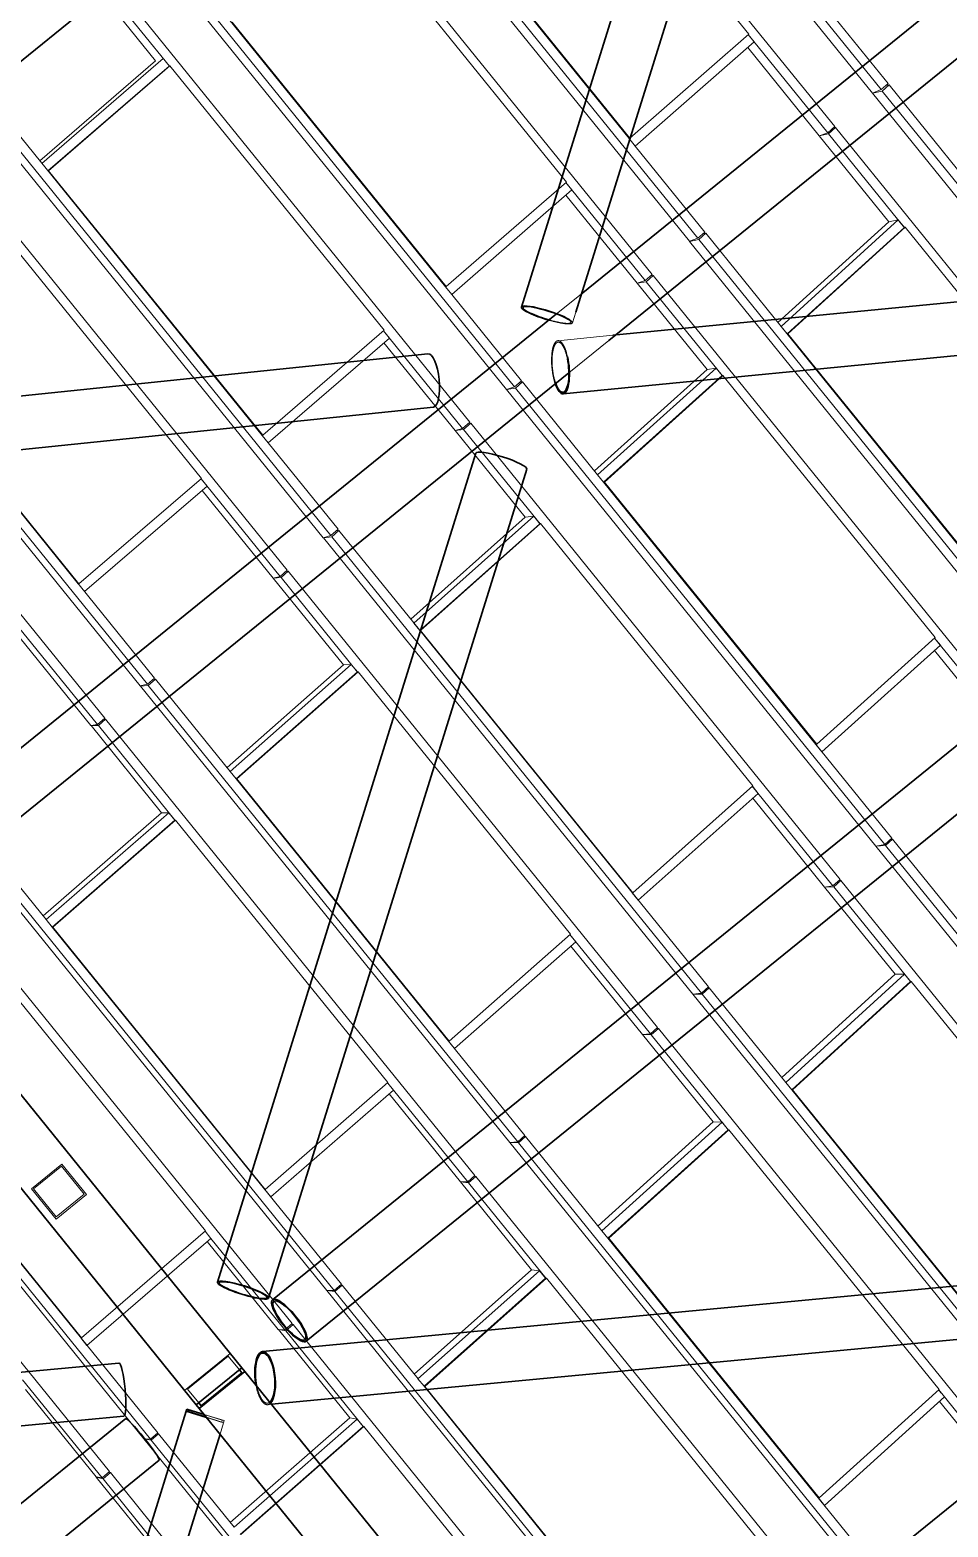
# Model space of a CAD drawing. Header units: millimetres. Extents: x 834681283 to 835686922, y 817551134 to 819407044.
# Drawn here: x 835587639 to 835592331, y 818159200 to 818166849 of the extents above; entities that cross this region are included whole.
import ezdxf

# ---------------------------------------------------------------- set-up
doc = ezdxf.new("R2010")
doc.units = ezdxf.units.MM
doc.header["$LTSCALE"] = 1200
doc.header["$MEASUREMENT"] = 0
for name, pattern in [('P01-MAGP-P-RF$0$P01_MS_01_N1-FloorPlan-PART2OFUPPERROOFSETTINGOUT$0$BH DASHED2', [3, 2, -1]), ('P01-MAGP-P-RF$0$P01_MS_01_N1-FloorPlan-PART2OFUPPERROOFSETTINGOUT$0$BH DASHED3', [2, 1, -1]), ('P01-MAGP-P-RF$0$PHANTOM', [2.5, 1.25, -0.25, 0.25, -0.25, 0.25, -0.25])]:
    doc.linetypes.add(name, pattern=pattern)
for name, color, linetype, lineweight in [('P01-MAGP-P-RF$0$MMH053__', 253, 'P01-MAGP-P-RF$0$PHANTOM', 40), ('P01-MAGP-P-RF$0$P01_MS_01_N1-FloorPlan-PART2OFUPPERROOFSETTINGOUT$0$S-BEAM', 253, 'Continuous', 35), ('P01-MAGP-P-RF$0$P01_MS_01_N1-FloorPlan-PART2OFUPPERROOFSETTINGOUT$0$S-BEAM-HIDN', 253, 'P01-MAGP-P-RF$0$P01_MS_01_N1-FloorPlan-PART2OFUPPERROOFSETTINGOUT$0$BH DASHED2', 18), ('P01-MAGP-P-RF$0$P01_MS_01_N1-FloorPlan-PART2OFUPPERROOFSETTINGOUT$0$S-COLS-HIDN', 253, 'P01-MAGP-P-RF$0$P01_MS_01_N1-FloorPlan-PART2OFUPPERROOFSETTINGOUT$0$BH DASHED3', 18), ('P01-MAGP-P-RF$0$ROOF MESH HALF TONE$0$A-GLAZ', 253, 'Continuous', 9), ('P01-MAGP-P-RF$0$ROOF MESH HALF TONE$0$A-MASS', 253, 'Continuous', 9)]:
    doc.layers.add(name, color=color, linetype=linetype, lineweight=lineweight)

# ---------------------------------------------------------------- blocks, each defined once
blk = doc.blocks.new('P01-MAGP-P-RF$0$P01_MS_01_N1-FloorPlan-PART2OFUPPERROOFSETTINGOUT$0$Circular Hollow Sections - CHS273x8_PSB100-8482965-PART 2 OF  UPPER ROOF SETTING OUT')
at = {"layer": 'P01-MAGP-P-RF$0$P01_MS_01_N1-FloorPlan-PART2OFUPPERROOFSETTINGOUT$0$S-BEAM'}
for p, q in [((60436.1, 48929.7), (58823.9, 44796.8)), ((59078.3, 44697.6), (60690.4, 48830.5))]:
    blk.add_line(p, q, dxfattribs=at)
for centre, major_axis, start_param, end_param in [((60563.2, 48880.1), (-127.2, 49.6), 3.141593, 6.283185), ((58951.1, 44747.2), (-127.2, 49.6), 0, 3.141593), ((58951.1, 44747.2), (-127.2, 49.6), 3.141593, 6.283185), ((58951.1, 44747.2), (-119.7, 46.7), 0, 3.141593), ((58951.1, 44747.2), (-119.7, 46.7), 3.141593, 6.283185)]:
    blk.add_ellipse(centre, major_axis=major_axis, ratio=0.163931, start_param=start_param, end_param=end_param, dxfattribs=at)
blk = doc.blocks.new('P01-MAGP-P-RF$0$P01_MS_01_N1-FloorPlan-PART2OFUPPERROOFSETTINGOUT$0$Circular Hollow Sections - CHS273x16_PSB98-8451929-PART 2 OF  UPPER ROOF SETTING OUT')
at = {"layer": 'P01-MAGP-P-RF$0$P01_MS_01_N1-FloorPlan-PART2OFUPPERROOFSETTINGOUT$0$S-BEAM'}
blk.add_line((55703.9, 49302.4), (62386.1, 53981.3), dxfattribs=at)
blk = doc.blocks.new('P01-MAGP-P-RF$0$P01_MS_01_N1-FloorPlan-PART2OFUPPERROOFSETTINGOUT$0$Circular Hollow Sections - CHS273x10_PSB97-8451980-PART 2 OF  UPPER ROOF SETTING OUT')
at = {"layer": 'P01-MAGP-P-RF$0$P01_MS_01_N1-FloorPlan-PART2OFUPPERROOFSETTINGOUT$0$S-BEAM'}
for p, q in [((65796.6, 49378), (59098.1, 44687.7)), ((59254.7, 44464), (66041.5, 49216.2))]:
    blk.add_line(p, q, dxfattribs=at)
for major_axis, start_param, end_param in [((-78.3, 111.8), 0, 3.141593), ((-72.6, 103.6), 0, 3.141593), ((-78.3, 111.8), 3.141593, 6.283185), ((-72.6, 103.6), 3.141593, 6.283185)]:
    blk.add_ellipse((59176.4, 44575.8), major_axis=major_axis, ratio=0.284415, start_param=start_param, end_param=end_param, dxfattribs=at)
blk = doc.blocks.new('P01-MAGP-P-RF$0$P01_MS_01_N1-FloorPlan-PART2OFUPPERROOFSETTINGOUT$0$Circular Hollow Sections - CHS273x10_PSB97-8450861-PART 2 OF  UPPER ROOF SETTING OUT')
at = {"layer": 'P01-MAGP-P-RF$0$P01_MS_01_N1-FloorPlan-PART2OFUPPERROOFSETTINGOUT$0$S-BEAM'}
for p, q in [((58307.1, 44133.8), (51728.5, 39527.4)), ((51636, 39129.3), (58463.7, 43910.1))]:
    blk.add_line(p, q, dxfattribs=at)
blk.add_ellipse((58385.4, 44022), major_axis=(-78.3, 111.8), ratio=0.083045, start_param=3.141593, end_param=6.283185, dxfattribs=at)
blk = doc.blocks.new('P01-MAGP-P-RF$0$P01_MS_01_N1-FloorPlan-PART2OFUPPERROOFSETTINGOUT$0$Circular Hollow Sections - CHS273x10_PSB97-8451983-PART 2 OF  UPPER ROOF SETTING OUT')
at = {"layer": 'P01-MAGP-P-RF$0$P01_MS_01_N1-FloorPlan-PART2OFUPPERROOFSETTINGOUT$0$S-BEAM'}
for p, q in [((64182.9, 51910.4), (61030.6, 49703.1)), ((61153.5, 49455.9), (64339.4, 51686.7)), ((60897.6, 49610), (57145.1, 46982.4)), ((57301.6, 46758.8), (60938.8, 49305.6))]:
    blk.add_line(p, q, dxfattribs=at)
at = {"layer": 'P01-MAGP-P-RF$0$P01_MS_01_N1-FloorPlan-PART2OFUPPERROOFSETTINGOUT$0$S-BEAM-HIDN'}
for p, q in [((61030.6, 49703.1), (60897.6, 49610)), ((60938.8, 49305.6), (61153.4, 49455.8))]:
    blk.add_line(p, q, dxfattribs=at)
blk = doc.blocks.new('P01-MAGP-P-RF$0$P01_MS_01_N1-FloorPlan-PART2OFUPPERROOFSETTINGOUT$0$Circular Hollow Sections - CHS273x10_PSB97-8469093-PART 2 OF  UPPER ROOF SETTING OUT')
at = {"layer": 'P01-MAGP-P-RF$0$P01_MS_01_N1-FloorPlan-PART2OFUPPERROOFSETTINGOUT$0$S-BEAM'}
blk.add_line((67666.4, 47024.9), (60590.3, 42070.2), dxfattribs=at)
blk = doc.blocks.new('P01-MAGP-P-RF$0$P01_MS_01_N1-FloorPlan-PART2OFUPPERROOFSETTINGOUT$0$Circular Hollow Sections - CHS273x8_PSB100-8483154-PART 2 OF  UPPER ROOF SETTING OUT')
at = {"layer": 'P01-MAGP-P-RF$0$P01_MS_01_N1-FloorPlan-PART2OFUPPERROOFSETTINGOUT$0$S-BEAM'}
for p, q in [((60227.1, 49452.6), (55544.9, 49298.5)), ((55642.6, 49028.6), (60236.1, 49179.8))]:
    blk.add_line(p, q, dxfattribs=at)
blk.add_ellipse((60231.6, 49316.2), major_axis=(-4.5, 136.4), ratio=0.322384, start_param=3.141593, end_param=6.283185, dxfattribs=at)
blk = doc.blocks.new('P01-MAGP-P-RF$0$P01_MS_01_N1-FloorPlan-PART2OFUPPERROOFSETTINGOUT$0$Circular Hollow Sections - CHS273x8_PSB100-8483206-PART 2 OF  UPPER ROOF SETTING OUT')
at = {"layer": 'P01-MAGP-P-RF$0$P01_MS_01_N1-FloorPlan-PART2OFUPPERROOFSETTINGOUT$0$S-BEAM'}
for p, q in [((63680.3, 44542.2), (59029, 44427.3)), ((59055.2, 44154.9), (63687.1, 44269.3))]:
    blk.add_line(p, q, dxfattribs=at)
for major_axis, start_param, end_param in [((-3.4, 136.5), 0, 1.816788), ((-3.2, 128.5), 0, 1.869801), ((-3.4, 136.5), 3.442504, 6.283185), ((-3.2, 128.5), 3.373596, 6.283185)]:
    blk.add_ellipse((59032.4, 44290.9), major_axis=major_axis, ratio=0.376376, start_param=start_param, end_param=end_param, dxfattribs=at)
at = {"layer": 'P01-MAGP-P-RF$0$P01_MS_01_N1-FloorPlan-PART2OFUPPERROOFSETTINGOUT$0$S-BEAM-HIDN'}
blk.add_line((59035.8, 44154.4), (59055.2, 44154.9), dxfattribs=at)
for major_axis, start_param, end_param in [((-3.4, 136.5), 1.817152, 3.141593), ((-3.2, 128.5), 1.870189, 3.141593), ((-3.2, 128.5), 3.141593, 3.373209), ((-3.4, 136.5), 3.141593, 3.44214)]:
    blk.add_ellipse((59032.4, 44290.9), major_axis=major_axis, ratio=0.376376, start_param=start_param, end_param=end_param, dxfattribs=at)
blk = doc.blocks.new('P01-MAGP-P-RF$0$P01_MS_01_N1-FloorPlan-PART2OFUPPERROOFSETTINGOUT$0$Circular Hollow Sections - CHS273x8_PSB100-8476622-PART 2 OF  UPPER ROOF SETTING OUT')
at = {"layer": 'P01-MAGP-P-RF$0$P01_MS_01_N1-FloorPlan-PART2OFUPPERROOFSETTINGOUT$0$S-BEAM'}
for p, q in [((58292, 44419.9), (53807.4, 44317.3)), ((53527.6, 44037.9), (58298.2, 44147))]:
    blk.add_line(p, q, dxfattribs=at)
blk.add_ellipse((58295.1, 44283.4), major_axis=(-3.1, 136.5), ratio=0.146552, start_param=3.141593, end_param=6.283185, dxfattribs=at)
blk = doc.blocks.new('P01-MAGP-P-RF$0$P01_MS_01_N1-FloorPlan-PART2OFUPPERROOFSETTINGOUT$0$_Square Hollow Sections - SHS200x200x10_PSB84-8476246-PART 2 OF  UPPER ROOF SETTING OUT')
at = {"layer": 'P01-MAGP-P-RF$0$P01_MS_01_N1-FloorPlan-PART2OFUPPERROOFSETTINGOUT$0$S-BEAM'}
for p, q in [((58618, 44150.7), (56881.4, 39682.7)), ((58622, 44161), (58618, 44150.7)), ((58618, 44150.7), (58719.6, 44111.2)), ((58708.2, 44127.5), (58622, 44161)), ((58627.5, 44147.6), (58631.1, 44156.9)), ((58719, 44112), (58627.5, 44147.6)), ((58631.1, 44156.9), (58708.7, 44126.7)), ((57067.8, 39610.2), (58782.4, 44021.6)), ((57067.8, 39610.2), (56881.4, 39682.7))]:
    blk.add_line(p, q, dxfattribs=at)
at = {"layer": 'P01-MAGP-P-RF$0$P01_MS_01_N1-FloorPlan-PART2OFUPPERROOFSETTINGOUT$0$S-BEAM-HIDN'}
for p, q in [((58808.4, 44088.6), (58708.2, 44127.5)), ((58708.8, 44126.7), (58798.9, 44091.7)), ((58795.3, 44082.4), (58719.1, 44112)), ((58719.6, 44111.2), (58804.4, 44078.3)), ((58782.4, 44021.6), (58804.4, 44078.3)), ((58798.9, 44091.7), (58795.3, 44082.4)), ((58804.4, 44078.3), (58808.4, 44088.6))]:
    blk.add_line(p, q, dxfattribs=at)
blk = doc.blocks.new('P01-MAGP-P-RF$0$P01_MS_01_N1-FloorPlan-PART2OFUPPERROOFSETTINGOUT$0$Circular Hollow Sections - CHS273x8_PSB100-8482941-PART 2 OF  UPPER ROOF SETTING OUT')
at = {"layer": 'P01-MAGP-P-RF$0$P01_MS_01_N1-FloorPlan-PART2OFUPPERROOFSETTINGOUT$0$S-BEAM'}
for p, q in [((62401.3, 53967.7), (60720.3, 49658.2)), ((60995.8, 49613.3), (62655.7, 53868.5))]:
    blk.add_line(p, q, dxfattribs=at)
for centre, major_axis, start_param, end_param in [((62528.5, 53918.1), (-127.2, 49.6), 3.141593, 6.283185), ((60847.4, 49608.6), (-127.2, 49.6), 0, 1.706744), ((60847.4, 49608.6), (-127.2, 49.6), 3.712791, 6.283185), ((60847.4, 49608.6), (-119.7, 46.7), 0, 1.725495), ((60847.4, 49608.6), (-119.7, 46.7), 3.709232, 6.283185)]:
    blk.add_ellipse(centre, major_axis=major_axis, ratio=0.163709, start_param=start_param, end_param=end_param, dxfattribs=at)
at = {"layer": 'P01-MAGP-P-RF$0$P01_MS_01_N1-FloorPlan-PART2OFUPPERROOFSETTINGOUT$0$S-BEAM-HIDN'}
blk.add_line((60974.6, 49559), (60995.8, 49613.3), dxfattribs=at)
for major_axis, start_param, end_param in [((-127.2, 49.6), 1.707109, 3.141593), ((-119.7, 46.7), 1.725882, 3.141593), ((-119.7, 46.7), 3.141593, 3.708845), ((-127.2, 49.6), 3.141593, 3.712791)]:
    blk.add_ellipse((60847.4, 49608.6), major_axis=major_axis, ratio=0.163709, start_param=start_param, end_param=end_param, dxfattribs=at)
blk = doc.blocks.new('P01-MAGP-P-RF$0$P01_MS_01_N1-FloorPlan-PART2OFUPPERROOFSETTINGOUT$0$Circular Hollow Sections - CHS273x8_PSB100-8483010-PART 2 OF  UPPER ROOF SETTING OUT')
at = {"layer": 'P01-MAGP-P-RF$0$P01_MS_01_N1-FloorPlan-PART2OFUPPERROOFSETTINGOUT$0$S-BEAM'}
for p, q in [((65858.2, 49607.2), (61177.3, 49481.3)), ((60902, 49200.7), (65733, 49330.8))]:
    blk.add_line(p, q, dxfattribs=at)
for major_axis, start_param, end_param in [((-3.5, 128.5), 3.141593, 5.026548), ((-3.7, 136.5), 3.141593, 5.100522), ((-3.7, 136.5), 2.219039, 3.141593), ((-3.5, 128.5), 2.249011, 3.141593)]:
    blk.add_ellipse((60898.3, 49337.2), major_axis=major_axis, ratio=0.321655, start_param=start_param, end_param=end_param, dxfattribs=at)
at = {"layer": 'P01-MAGP-P-RF$0$P01_MS_01_N1-FloorPlan-PART2OFUPPERROOFSETTINGOUT$0$S-BEAM-HIDN'}
blk.add_line((61177.3, 49481.3), (60894.6, 49473.6), dxfattribs=at)
for major_axis, start_param, end_param in [((-3.7, 136.5), 0, 2.218675), ((-3.5, 128.5), 0, 2.248623), ((-3.7, 136.5), 5.100887, 6.283185), ((-3.5, 128.5), 5.026548, 6.283185)]:
    blk.add_ellipse((60898.3, 49337.2), major_axis=major_axis, ratio=0.321655, start_param=start_param, end_param=end_param, dxfattribs=at)
blk = doc.blocks.new('P01-MAGP-P-RF$0$ROOF MESH HALF TONE')
at = {"layer": 'P01-MAGP-P-RF$0$ROOF MESH HALF TONE$0$A-GLAZ', "lineweight": 5}
for p, q in [((60865.3, 53080.6), (62585.7, 50623.2)), ((62632.5, 50637.6), (60912.2, 53095)), ((62670.1, 50666.2), (60949.8, 53123.6)), ((62381.9, 50466.2), (60660.9, 52923.7)), ((61644.9, 49945.9), (59924.4, 52403.3)), ((61329.8, 50478.7), (59962.3, 52432)), ((59879.7, 52390.6), (61600.1, 49933.2)), ((60980, 52391.8), (61977.2, 50967.8)), ((61399.2, 49777.8), (59678.3, 52235.2)), ((61333.6, 50479.8), (60336.6, 51903.9)), ((60656.7, 49253.8), (58936.2, 51711.3)), ((60341.3, 49787.7), (58974.4, 51740.1)), ((58893.8, 51700.5), (60614.4, 49243.1)), ((59997.4, 51702.3), (60994.6, 50278.4)), ((58943.2, 51043.7), (58617.5, 51509)), ((59012.1, 51010.6), (58657, 51517.8)), ((60416.3, 49089.2), (58695.5, 51546.7)), ((60345, 49788.6), (59348, 51212.6)), ((59668.1, 48561.6), (57947.5, 51019)), ((59352.4, 49096.5), (57986, 51047.9)), ((58943.2, 51043.7), (58317.3, 50574.9)), ((58326.9, 50561.1), (58982.8, 51052.4)), ((57907.9, 51010.3), (59628.5, 48552.9)), ((58355.4, 50520.4), (59011.3, 51011.7)), ((59011.3, 51011.7), (58355.4, 50520.4)), ((58358.8, 50521.2), (59014.7, 51012.5)), ((59011.3, 51011.7), (59014.7, 51012.5)), ((59014.7, 51012.5), (60011.8, 49588.6)), ((61977.2, 50967.8), (61333.6, 50479.8)), ((62001.8, 50926), (61974.2, 50965.5)), ((62344, 50437.5), (61974.2, 50965.5)), ((61358.2, 50438), (62001.8, 50926)), ((62299.3, 50424.7), (61966.8, 50899.5)), ((59433.1, 48400.4), (57712.4, 50857.9)), ((62585.7, 50623.2), (62632.5, 50637.6)), ((62632.5, 50637.6), (62670.1, 50666.2)), ((62673.9, 50659.4), (62636.9, 50630)), ((62657.9, 50657), (62673.9, 50659.4)), ((63025.7, 50157), (62673.9, 50659.4)), ((62636.9, 50630), (62585.8, 50622.2)), ((62585.8, 50622.2), (64306.9, 48164.6)), ((64357.9, 48172.4), (62636.9, 50630)), ((58358.8, 50521.2), (58355.4, 50520.4)), ((59355.8, 49097.2), (58358.8, 50521.2)), ((61329.7, 50478.7), (61358.2, 50438)), ((61333.6, 50479.8), (61329.8, 50478.7)), ((61682.7, 49974.6), (61358.3, 50438)), ((62299.3, 50424.7), (62344, 50437.5)), ((62624.1, 49961.3), (62299.6, 50424.8)), ((62348.5, 50431.1), (62300, 50424.9)), ((62344, 50437.5), (62381.9, 50466.2)), ((62385.9, 50460.5), (62348.5, 50431.1)), ((62702.5, 49925.4), (62348.5, 50431.1)), ((62372.2, 50458.8), (62385.9, 50460.5)), ((64106.3, 48003.2), (62385.9, 50460.5)), ((56922, 50320.2), (58642.7, 47862.8)), ((58679.2, 47869.1), (56958.5, 50326.6)), ((58031.7, 50322.3), (59028.7, 48898.4)), ((60994.6, 50278.4), (60345, 49788.6)), ((61019.4, 50236.7), (60991.7, 50276.2)), ((61361, 49749), (60991.8, 50276.2)), ((60369.8, 49747), (61019.4, 50236.7)), ((61318.7, 49738.1), (60986.8, 50212.1)), ((58449.5, 47711.4), (56728.9, 50168.8)), ((61600.1, 49933.2), (61644.9, 49945.9)), ((61644.9, 49945.9), (61682.7, 49974.6)), ((61686.5, 49968), (61649.2, 49938.5)), ((61671.5, 49966.1), (61686.5, 49968)), ((62037.5, 49466.8), (61686.5, 49968)), ((62624.1, 49961.3), (62022.9, 49487.6)), ((62037.4, 49466.8), (62673, 49967.5)), ((62673, 49967.5), (62624.1, 49961.3)), ((62701.2, 49927.1), (62673, 49967.5)), ((61649.2, 49938.5), (61600.3, 49932.3)), ((61600.3, 49932.3), (63321.3, 47474.7)), ((63370.2, 47481), (61649.2, 49938.5)), ((62701.3, 49927.2), (62065.7, 49426.5)), ((62065.7, 49426.5), (62701.2, 49927.1)), ((62069.9, 49427), (62705.5, 49927.7)), ((62701.3, 49927.2), (62705.5, 49927.7)), ((62705.5, 49927.7), (63694.1, 48515.6)), ((58718.2, 47898.1), (57366, 49829.2)), ((57366, 49829.2), (58363.1, 48405.3)), ((60345, 49788.6), (60341.3, 49787.7)), ((60341.3, 49787.7), (60369.8, 49747)), ((60694.9, 49282.7), (60369.8, 49747)), ((61318.7, 49738.1), (61361, 49749)), ((61644.4, 49273.4), (61319, 49738.2)), ((61365.4, 49742.7), (61319.2, 49738.3)), ((61361, 49749), (61399.2, 49777.8)), ((61403.2, 49772.1), (61365.4, 49742.7)), ((61720.4, 49235.7), (61365.4, 49742.7)), ((61390.1, 49770.9), (61403.2, 49772.1)), ((63123.6, 47314.8), (61403.2, 49772.1)), ((58366.2, 48405.8), (57547, 49575.8)), ((60011.8, 49588.6), (59355.8, 49097.2)), ((60036.8, 49547.1), (60009.2, 49586.6)), ((60377.7, 49060.3), (60009.2, 49586.6)), ((59380.9, 49055.8), (60036.8, 49547.1)), ((60338.2, 49051.6), (60006.9, 49524.7)), ((62037.4, 49466.8), (62065.7, 49426.5)), ((63407.6, 47510.4), (62037.5, 49466.8)), ((62069.9, 49427), (62065.7, 49426.5)), ((63058.8, 48015), (62069.9, 49427)), ((60656.7, 49253.8), (60694.9, 49282.7)), ((60698.8, 49276.2), (60661, 49246.7)), ((60684.6, 49274.9), (60698.8, 49276.2)), ((61048.7, 48776.5), (60698.8, 49276.2)), ((61644.4, 49273.4), (61034.3, 48797.1)), ((61048.7, 48776.5), (61690.8, 49277.8)), ((61690.8, 49277.8), (61644.4, 49273.4)), ((61719.1, 49237.4), (61690.8, 49277.8)), ((60614.4, 49243.1), (60656.7, 49253.8)), ((60661, 49246.7), (60614.5, 49242.3)), ((60614.5, 49242.3), (62335.6, 46784.7)), ((62382, 46789.2), (60661, 49246.7)), ((61719.1, 49237.5), (61076.9, 48736.2)), ((61076.9, 48736.1), (61719.1, 49237.4)), ((61080.9, 48736.6), (61723.1, 49237.8)), ((61719.1, 49237.5), (61723.1, 49237.8)), ((61723.1, 49237.8), (62711.8, 47825.6)), ((59355.8, 49097.2), (59352.4, 49096.5)), ((59352.4, 49096.5), (59380.9, 49055.8)), ((59706.7, 48590.5), (59380.9, 49055.8)), ((60338.2, 49051.6), (60377.7, 49060.3)), ((60382.2, 49054), (60338.4, 49051.7)), ((60664.9, 48585.4), (60338.4, 49051.7)), ((60377.7, 49060.3), (60416.3, 49089.2)), ((60420.4, 49083.6), (60382.2, 49054)), ((60738.1, 48545.7), (60382.2, 49054)), ((60407.9, 49082.9), (60420.4, 49083.6)), ((62140.8, 46626.2), (60420.4, 49083.6)), ((59028.7, 48898.4), (58366.2, 48405.8)), ((59054, 48857.2), (59026.4, 48896.7)), ((59394.2, 48371.5), (59026.4, 48896.7)), ((58391.6, 48364.6), (59054, 48857.2)), ((59357.7, 48365.1), (59027.1, 48837.2)), ((61048.7, 48776.5), (61076.9, 48736.1)), ((61080.9, 48736.6), (61076.9, 48736.2)), ((61076.9, 48736.2), (62065.9, 47324)), ((62419.8, 46818.7), (61077, 48736.1)), ((62069.9, 47324.4), (61080.9, 48736.6)), ((59668.1, 48561.6), (59706.7, 48590.5)), ((59710.6, 48584.2), (59672.4, 48554.7)), ((59697.4, 48583.5), (59710.6, 48584.2)), ((60059.4, 48086.1), (59710.6, 48584.2)), ((60664.9, 48585.4), (60045.1, 48106.4)), ((60059.3, 48086.1), (60708.6, 48587.7)), ((60708.6, 48587.7), (60664.9, 48585.4)), ((60736.8, 48547.4), (60708.6, 48587.7)), ((59628.5, 48552.9), (59668.1, 48561.6)), ((59672.4, 48554.7), (59628.7, 48552.3)), ((59628.7, 48552.3), (61349.7, 46094.7)), ((61393.4, 46097.1), (59672.4, 48554.7)), ((60087.6, 48045.7), (60736.8, 48547.4)), ((60736.9, 48547.4), (60087.7, 48045.7)), ((60091.4, 48045.9), (60740.6, 48547.6)), ((60736.9, 48547.4), (60740.6, 48547.6)), ((60740.6, 48547.6), (61729.4, 47135.3)), ((58366.2, 48405.8), (58363.1, 48405.3)), ((59357.7, 48365.1), (59394.2, 48371.5)), ((59398.6, 48365.2), (59357.9, 48365.1)), ((59685.5, 47897.2), (59357.9, 48365.1)), ((59394.2, 48371.5), (59433.1, 48400.4)), ((59437.2, 48394.7), (59398.6, 48365.2)), ((59755.6, 47855.3), (59398.6, 48365.2)), ((59425.4, 48394.7), (59437.2, 48394.7)), ((61157.6, 45937.4), (59437.2, 48394.7)), ((58410.2, 47682.4), (58043.3, 48206.4)), ((58377, 47678.5), (58047.3, 48149.4)), ((60059.3, 48086.1), (60087.6, 48045.7)), ((61431.6, 46126.6), (60059.4, 48086.1)), ((60091.4, 48045.9), (60087.7, 48045.7)), ((61080.5, 46633.6), (60091.4, 48045.9)), ((58679.2, 47869.1), (58718.2, 47898.1)), ((58722.1, 47892), (58683.5, 47862.5)), ((58709.8, 47891.9), (58722.1, 47892)), ((59069.7, 47395.6), (58722.1, 47892)), ((59685.5, 47897.2), (59055.6, 47415.7)), ((59069.6, 47395.6), (59726.1, 47897.4)), ((59726.1, 47897.4), (59685.5, 47897.2)), ((59754.3, 47857), (59726.1, 47897.4)), ((58642.7, 47862.8), (58679.2, 47869.1)), ((58683.5, 47862.5), (58642.8, 47862.3)), ((58642.8, 47862.3), (60363.9, 45404.6)), ((60404.5, 45404.9), (58683.5, 47862.5)), ((59097.9, 47355.2), (59754.3, 47857)), ((59754.4, 47857), (59098, 47355.3)), ((59101.4, 47355.3), (59757.9, 47857.1)), ((59754.4, 47857), (59757.9, 47857.1)), ((59757.9, 47857.1), (60746.8, 46444.5)), ((62711.8, 47825.6), (62069.9, 47324.4)), ((62736.2, 47784.9), (62709.1, 47823.5)), ((63085.9, 47285.3), (62709.1, 47823.5)), ((62094.2, 47283.7), (62736.2, 47784.9)), ((63039.4, 47280.9), (62704.1, 47759.9)), ((58377, 47678.5), (58410.2, 47682.4)), ((58706, 47208.9), (58377.3, 47678.4)), ((58414.7, 47676.2), (58377.3, 47678.4)), ((58410.2, 47682.4), (58449.5, 47711.4)), ((58453.7, 47705.7), (58414.7, 47676.2)), ((58772.8, 47164.6), (58414.7, 47676.2)), ((58442.6, 47706.3), (58453.7, 47705.7)), ((60174.1, 45248.4), (58453.7, 47705.7)), ((59069.6, 47395.6), (59097.9, 47355.2)), ((59101.4, 47355.3), (59098, 47355.3)), ((59098, 47355.3), (60087.2, 45942.7)), ((60443.1, 45434.4), (59098, 47355.2)), ((60090.6, 45942.7), (59101.4, 47355.3)), ((62069.9, 47324.4), (62065.9, 47324)), ((62066, 47324), (62094.2, 47283.7)), ((58079.7, 46705.2), (57733.4, 47199.7)), ((58706, 47208.9), (58065.8, 46725.1)), ((58079.6, 46705.2), (58743.3, 47206.6)), ((58743.3, 47206.6), (58706, 47208.9)), ((58771.6, 47166.2), (58743.3, 47206.6)), ((57657.1, 47172.4), (59378.2, 44714.7)), ((59415.5, 44712.5), (57694.4, 47170.2)), ((58107.9, 46664.8), (58771.6, 47166.2)), ((58771.6, 47166.3), (58108, 46664.8)), ((58111.2, 46664.7), (58774.8, 47166.1)), ((58771.6, 47166.3), (58774.8, 47166.1)), ((58774.8, 47166.1), (59763.9, 45753.4)), ((61729.4, 47135.3), (61080.5, 46633.6)), ((62102.6, 46596.7), (61726.9, 47133.3)), ((61754, 47094.7), (61727, 47133.3)), ((61105, 46593.1), (61754, 47094.7)), ((62058.9, 46594.3), (61724.5, 47071.9)), ((59190, 44559.1), (57469.7, 47016.3)), ((62382, 46789.2), (62419.8, 46818.7)), ((62422.9, 46813.6), (62385.5, 46783.5)), ((62413.5, 46813.8), (62422.9, 46813.6)), ((62781.7, 46301.4), (62422.9, 46813.6)), ((62335.4, 46784.4), (64056.8, 44326.7)), ((62385.5, 46783.5), (62335.4, 46784.4)), ((62335.6, 46784.7), (62382, 46789.2)), ((64107.1, 44325.6), (62385.5, 46783.5)), ((58079.6, 46705.2), (58107.9, 46664.8)), ((59454.5, 44742), (58108, 46664.8)), ((58111.2, 46664.7), (58108, 46664.8)), ((58108, 46664.8), (59097.3, 45252.1)), ((59100.5, 45251.9), (58111.2, 46664.7)), ((61080.5, 46633.6), (61076.7, 46633.4)), ((61076.8, 46633.4), (61105, 46593.1)), ((62058.9, 46594.3), (62102.6, 46596.7)), ((62387.7, 46125.1), (62059.4, 46594)), ((62106.9, 46591.1), (62059.4, 46594)), ((62102.6, 46596.7), (62140.8, 46626.2)), ((62144.7, 46621.1), (62106.9, 46591.1)), ((62464.6, 46080), (62106.9, 46591.1)), ((62135, 46621.7), (62144.7, 46621.1)), ((63864.6, 44164.1), (62144.7, 46621.1)), ((56671.5, 46482.7), (58392.6, 44025.1)), ((58426.4, 44020.3), (56705.3, 46478)), ((57791.4, 46474.8), (58780.6, 45061.9)), ((60746.8, 46444.5), (60090.6, 45942.7)), ((61119, 45907.9), (60744.5, 46442.8)), ((60771.7, 46404.2), (60744.6, 46442.8)), ((60115.5, 45902.4), (60771.7, 46404.2)), ((61078.3, 45907.8), (60745, 46383.8)), ((58205.7, 43869.5), (56485.3, 46326.7)), ((61393.4, 46097.1), (61431.6, 46126.6)), ((61434.7, 46121.7), (61396.9, 46091.6)), ((61425.9, 46122.2), (61434.7, 46121.7)), ((61791.9, 45611.7), (61434.7, 46121.7)), ((62387.7, 46125.1), (61773.7, 45637.8)), ((61791.8, 45611.6), (62435, 46122.1)), ((62435, 46122.1), (62387.7, 46125.1)), ((62463, 46082.2), (62435, 46122.1)), ((61349.5, 46094.4), (63070.9, 43636.8)), ((61396.9, 46091.6), (61349.5, 46094.4)), ((61349.7, 46094.7), (61393.4, 46097.1)), ((63118.5, 43633.7), (61396.9, 46091.6)), ((61819.8, 45571.7), (62463, 46082.2)), ((62463.1, 46082.3), (61819.9, 45571.8)), ((61824, 45571.5), (62467.1, 46082)), ((62463.1, 46082.3), (62467.1, 46082)), ((62467.1, 46082), (63446.2, 44683.3)), ((58465.8, 44049.7), (57089.6, 46014.9)), ((58110.3, 44561.2), (57120.8, 45974.1)), ((60087.2, 45942.7), (60115.5, 45902.4)), ((60090.6, 45942.7), (60087.2, 45942.7)), ((61078.3, 45907.8), (61119, 45907.9)), ((61408.4, 45436.6), (61078.8, 45907.4)), ((61123.3, 45902.4), (61078.8, 45907.4)), ((61119, 45907.9), (61157.6, 45937.4)), ((61161.5, 45932.3), (61123.3, 45902.4)), ((61482.3, 45389.4), (61123.3, 45902.4)), ((61152.3, 45933.4), (61161.5, 45932.3)), ((62881.5, 43475.3), (61161.5, 45932.3)), ((59763.9, 45753.4), (59100.5, 45251.9)), ((59789, 45713.3), (59762.8, 45750.8)), ((59125.7, 45211.8), (59789, 45713.3)), ((60097.7, 45221.1), (59765.5, 45695.5)), ((60135, 45218.9), (59789, 45713.2)), ((61791.8, 45611.6), (61819.8, 45571.7)), ((61824, 45571.5), (61819.9, 45571.8)), ((61819.9, 45571.8), (62799.6, 44173)), ((63156.3, 43663.8), (61820, 45571.7)), ((62803.7, 44172.8), (61824, 45571.5)), ((60404.5, 45404.9), (60443.1, 45434.4)), ((61408.4, 45436.6), (60783.8, 44947.7)), ((61452.7, 45431.5), (61408.4, 45436.6)), ((60363.7, 45404.5), (62085, 42946.9)), ((60408.1, 45399.6), (60363.7, 45404.5)), ((60363.9, 45404.6), (60404.5, 45404.9)), ((60446.3, 45429.5), (60408.1, 45399.6)), ((62129.6, 42941.6), (60408.1, 45399.6)), ((60438, 45430.5), (60446.3, 45429.5)), ((60801.8, 44922), (60446.3, 45429.5)), ((60801.7, 44921.9), (61452.7, 45431.5)), ((60829.7, 44881.9), (61480.7, 45391.5)), ((61480.8, 45391.6), (60829.8, 44882)), ((60833.6, 44881.6), (61484.6, 45391.2)), ((61480.7, 45391.5), (61452.7, 45431.5)), ((61480.8, 45391.6), (61484.6, 45391.2)), ((61484.6, 45391.2), (62464, 43992)), ((59100.5, 45251.9), (59097.3, 45252.1)), ((59097.4, 45252.1), (59125.7, 45211.8)), ((60097.7, 45221.1), (60135, 45218.9)), ((60429.2, 44747.9), (60098.1, 45220.7)), ((60139.3, 45213.3), (60098.1, 45220.7)), ((60135, 45218.9), (60174.1, 45248.4)), ((60178, 45243.2), (60139.3, 45213.3)), ((60499.8, 44698.4), (60139.3, 45213.3)), ((60169.3, 45244.8), (60178, 45243.2)), ((61898, 42786.3), (60178, 45243.2)), ((58780.6, 45061.9), (58110.3, 44561.2)), ((58806, 45021.9), (58779, 45060.6)), ((58135.7, 44521.3), (58806, 45021.9)), ((59116.8, 44534.4), (58785.9, 45006.9)), ((59150.6, 44529.6), (58806, 45021.9)), ((60801.7, 44921.9), (60829.7, 44881.9)), ((60833.6, 44881.6), (60829.8, 44882)), ((60829.8, 44882), (61809.8, 43482.8)), ((62167.8, 42971.6), (60829.9, 44881.9)), ((61813.6, 43482.4), (60833.6, 44881.6)), ((60429.1, 44747.9), (59793.7, 44257.7)), ((60470.1, 44740.5), (60429.1, 44747.9)), ((59378, 44714.7), (61099.2, 42257.2)), ((59419, 44707.5), (59378, 44714.7)), ((59378.2, 44714.7), (59415.5, 44712.5)), ((59415.5, 44712.5), (59454.5, 44742)), ((59457.8, 44737.4), (59419, 44707.5)), ((61140.5, 42249.5), (59419, 44707.5)), ((59450.1, 44738.7), (59457.8, 44737.4)), ((59811.5, 44232.3), (59457.8, 44737.4)), ((59811.4, 44232.2), (60470.1, 44740.5)), ((59839.4, 44192.3), (60498.1, 44700.5)), ((60498.3, 44700.6), (59839.5, 44192.3)), ((59843, 44191.7), (60501.8, 44700)), ((60498.1, 44700.5), (60470.1, 44740.5)), ((60498.3, 44700.6), (60501.8, 44700)), ((60501.8, 44700), (61481.6, 43300.3)), ((58110.3, 44561.2), (58107.4, 44561.6)), ((58107.5, 44561.5), (58135.7, 44521.3)), ((59116.8, 44534.4), (59150.6, 44529.6)), ((59449.8, 44058.9), (59117.3, 44533.9)), ((59154.9, 44524.1), (59117.3, 44533.9)), ((59150.6, 44529.6), (59190, 44559.1)), ((59194.1, 44553.9), (59154.9, 44524.1)), ((59516.9, 44007.1), (59154.9, 44524.1)), ((59185.9, 44556), (59194.1, 44553.9)), ((60914, 42097), (59194.1, 44553.9)), ((58165.9, 43840.1), (57795.5, 44369.1)), ((58135.6, 43847.3), (57805.9, 44318.1)), ((59811.4, 44232.2), (59839.4, 44192.3)), ((61179.3, 42279.4), (59839.5, 44192.3)), ((59843, 44191.7), (59839.5, 44192.3)), ((59839.5, 44192.3), (60819.8, 42792.6)), ((60823.3, 42792), (59843, 44191.7)), ((59449.8, 44058.9), (58803.5, 43567.8)), ((59487.2, 44049.1), (59449.8, 44058.9)), ((58392.4, 44025.1), (60113.6, 41567.6)), ((58430, 44015.4), (58392.4, 44025.1)), ((58393.4, 44024.8), (58426.4, 44020.3)), ((58426.4, 44020.3), (58465.8, 44049.7)), ((58469.1, 44045.2), (58430, 44015.4)), ((60151.5, 41557.4), (58430, 44015.4)), ((58462.2, 44047), (58469.1, 44045.2)), ((58821, 43542.8), (58469.1, 44045.2)), ((58820.9, 43542.7), (59487.2, 44049.1)), ((58848.9, 43502.7), (59515.2, 44009.1)), ((59515.4, 44009.2), (58849, 43502.8)), ((58852.2, 43502), (59518.6, 44008.4)), ((59515.2, 44009.1), (59487.2, 44049.1)), ((59515.4, 44009.2), (59518.6, 44008.4)), ((59518.6, 44008.4), (60498.7, 42608.3)), ((62464, 43992), (61813.6, 43482.4)), ((62472.6, 43974.8), (62461.8, 43990.3)), ((62488.3, 43952.6), (62461.9, 43990.3)), ((61837.9, 43442.9), (62488.3, 43952.6)), ((62798.8, 43450.4), (62461.8, 43931.8)), ((62843.2, 43445.4), (62488.2, 43952.5)), ((58135.6, 43847.3), (58165.9, 43840.1)), ((58470, 43369.8), (58136, 43846.8)), ((58170.2, 43834.6), (58136, 43846.8)), ((58165.9, 43840.1), (58205.7, 43869.5)), ((58209.8, 43864.3), (58170.2, 43834.6)), ((58533.6, 43315.6), (58170.2, 43834.6)), ((58202.2, 43867), (58209.8, 43864.3)), ((59929.7, 41407.5), (58209.8, 43864.3)), ((61813.6, 43482.4), (61809.8, 43482.8)), ((61810, 43482.8), (61837.9, 43442.9))]:
    blk.add_line(p, q, dxfattribs=at)
at = {"layer": 'P01-MAGP-P-RF$0$ROOF MESH HALF TONE$0$A-MASS', "lineweight": 5}
for points, knots in [([(26562.4, 74606.9), (26761.6, 74322.5), (27146.8, 73772.4), (27692.3, 72993.3), (28212.8, 72249.9), (28631.9, 71651.3), (28962.1, 71179.8), (29208.1, 70828.5), (29453.3, 70478.3), (29657.8, 70186.2), (29821.5, 69952.4), (29985.3, 69718.5), (30190.2, 69425.9), (30436.3, 69074.4), (30682.7, 68722.5), (30929.4, 68370.1), (31135.3, 68076.1), (31300.2, 67840.6), (31423.9, 67663.9), (31547.8, 67487), (31671.8, 67310), (31795.8, 67132.8), (31961.4, 66896.4), (32251.5, 66482.1), (32583.9, 66007.3), (32917.4, 65531), (33168.1, 65173), (33419.4, 64814.1), (33671.2, 64454.5), (33923.7, 64093.9), (34261.1, 63612), (34684.6, 63007.2), (35195.7, 62277.2), (35709.9, 61542.9), (36227.4, 60803.8), (36922.1, 59811.8), (37624.1, 58809.1), (38334.4, 57794.7), (39050.5, 56772), (39956.9, 55477.6), (40879.8, 54159.6), (41628.8, 53089.9), (42196.1, 52279.7), (42769, 51461.4), (43346.6, 50636.6), (43927.9, 49806.4), (44511.9, 48972.4), (45097.7, 48135.7), (45684.5, 47297.8), (46271.1, 46459.9), (46856.8, 45623.5), (47441.5, 44788.5), (48219.3, 43677.6), (49188.3, 42293.7), (50151.9, 40917.6), (50919, 39822), (51683.6, 38730.1), (52634.7, 37371.8), (53768.6, 35752.4), (54707.5, 34411.5), (55455.1, 33343.8), (56014, 32545.6), (56571.2, 31749.9), (57126.6, 30956.6), (57680.4, 30165.8), (58140.4, 29508.9), (58507.6, 28984.5), (58736.7, 28657.3), (58919.8, 28395.8), (59057, 28199.8), (59194.1, 28004), (59331.1, 27808.3), (59468, 27612.8), (59650.5, 27352.3), (59878.2, 27027), (60151.1, 26637.3), (60514.4, 26118.4), (60967.6, 25471.3), (61509.7, 24697), (62050.3, 23925), (62589.3, 23155.2), (63126.7, 22387.7), (63662.6, 21622.4), (64196.9, 20859.3), (64729.7, 20098.3), (65261.1, 19339.5), (65702.6, 18708.9), (66055.1, 18205.5), (66319.1, 17828.4), (66582.8, 17451.9), (66846.1, 17075.9), (67109.2, 16700.1), (67459.9, 16199.2), (67898.8, 15572.4), (68427.7, 14817.1), (68960.2, 14056.5), (69498, 13288.5), (70223.9, 12251.9), (71151.7, 10926.9), (71923.6, 9824.4), (72319, 9259.7)], [0, 0, 0, 0, 0.011905, 0.02381, 0.035714, 0.047619, 0.053571, 0.059524, 0.065476, 0.071429, 0.074405, 0.077381, 0.083333, 0.089286, 0.095238, 0.10119, 0.107143, 0.110119, 0.113095, 0.116071, 0.119048, 0.122024, 0.125, 0.130952, 0.142857, 0.14881, 0.154762, 0.160714, 0.166667, 0.172619, 0.178571, 0.190476, 0.202381, 0.214286, 0.22619, 0.238095, 0.261905, 0.27381, 0.285714, 0.309524, 0.333333, 0.345238, 0.357143, 0.369048, 0.380952, 0.392857, 0.404762, 0.416667, 0.428571, 0.440476, 0.452381, 0.464286, 0.47619, 0.5, 0.52381, 0.535714, 0.547619, 0.571429, 0.595238, 0.619048, 0.630952, 0.642857, 0.654762, 0.666667, 0.678571, 0.690476, 0.696429, 0.702381, 0.705357, 0.708333, 0.71131, 0.714286, 0.717262, 0.720238, 0.72619, 0.732143, 0.738095, 0.75, 0.761905, 0.77381, 0.785714, 0.797619, 0.809524, 0.821429, 0.833333, 0.845238, 0.857143, 0.863095, 0.869048, 0.875, 0.880952, 0.886905, 0.892857, 0.904762, 0.916667, 0.928571, 0.940476, 0.952381, 0.97619, 1, 1, 1, 1]), ([(72319, 9259.7), (72269.6, 9330.3), (72171, 9471), (71975.1, 9750.9), (71635.1, 10236.5), (71157.2, 10918.9), (70595, 11721.9), (70042.4, 12511), (69498, 13288.5), (68960.2, 14056.5), (68427.7, 14817.1), (67898.8, 15572.4), (67459.9, 16199.2), (67109.2, 16700.1), (66846.1, 17075.9), (66582.8, 17451.9), (66319.1, 17828.4), (66055.1, 18205.5), (65790.7, 18583), (65526, 18961.1), (65172.5, 19465.9), (64818.3, 19971.8), (64463.3, 20478.8), (64196.7, 20859.5), (63929.7, 21240.8), (63662.4, 21622.7), (63394.6, 22005.1), (63171.2, 22324.2), (62992.2, 22579.7), (62857.9, 22771.5), (62723.5, 22963.5), (62589, 23155.6), (62454.4, 23347.8), (62274.8, 23604.3), (61960.2, 24053.6), (61329.5, 24954.3), (60424.6, 26246.7), (59332.2, 27806.7), (58416.4, 29114.7), (57772.4, 30034.5), (57403.5, 30561.2), (57126.4, 30957), (56848.9, 31353.3), (56571, 31750.2), (56292.6, 32147.8), (55920.9, 32678.7), (55268.8, 33609.9), (54332.9, 34946.6), (53391, 36291.7), (52633.8, 37373.1), (52064.1, 38186.7), (51492.5, 39003), (50919, 39822), (50343.7, 40643.7), (49766.5, 41468), (49187.5, 42294.9), (48606.9, 43124), (48024.9, 43955.3), (47441.5, 44788.5), (46856.8, 45623.5), (46271.1, 46459.9), (45684.5, 47297.8), (45097.7, 48135.7), (44511.9, 48972.4), (43927.9, 49806.4), (43346.6, 50636.6), (42769, 51461.4), (42196.1, 52279.7), (41628.8, 53089.9), (41067, 53892.1), (40510.6, 54686.8), (39959.4, 55474), (39231, 56514.3), (38332.3, 57797.8), (37448, 59060.7), (36748.4, 60059.8), (36227.4, 60803.8), (35709.9, 61542.9), (35002.9, 62552.6), (34291.9, 63568), (33576.3, 64590), (33042.4, 65352.5), (32511, 66111.5), (31981.8, 66867.2), (31454.6, 67620.1), (31016.8, 68245.4), (30667.3, 68744.5), (30405.5, 69118.4), (30144.1, 69491.8), (29882.9, 69864.7), (29665.5, 70175.2), (29491.7, 70423.5), (29361.4, 70609.6), (29231, 70795.8), (29057, 71044.3), (28838.6, 71356.2), (28574.2, 71733.8), (28217, 72243.9), (27759.1, 72897.9), (27182.4, 73721.5), (26774, 74304.7), (26562.4, 74606.9)], [0, 0, 0, 0, 0.002976, 0.005952, 0.011905, 0.02381, 0.035714, 0.047619, 0.059524, 0.071429, 0.083333, 0.095238, 0.107143, 0.113095, 0.119048, 0.125, 0.130952, 0.136905, 0.142857, 0.14881, 0.154762, 0.166667, 0.172619, 0.178571, 0.184524, 0.190476, 0.196429, 0.202381, 0.205357, 0.208333, 0.21131, 0.214286, 0.217262, 0.220238, 0.22619, 0.238095, 0.261905, 0.285714, 0.309524, 0.321429, 0.327381, 0.333333, 0.339286, 0.345238, 0.35119, 0.357143, 0.369048, 0.392857, 0.416667, 0.428571, 0.440476, 0.452381, 0.464286, 0.47619, 0.488095, 0.5, 0.511905, 0.52381, 0.535714, 0.547619, 0.559524, 0.571429, 0.583333, 0.595238, 0.607143, 0.619048, 0.630952, 0.642857, 0.654762, 0.666667, 0.678571, 0.690476, 0.702381, 0.72619, 0.75, 0.761905, 0.77381, 0.785714, 0.797619, 0.822917, 0.835565, 0.848214, 0.860863, 0.873512, 0.886161, 0.89881, 0.905134, 0.911458, 0.917783, 0.924107, 0.930432, 0.933594, 0.936756, 0.939918, 0.94308, 0.949405, 0.955729, 0.962054, 0.974702, 0.987351, 1, 1, 1, 1])]:
    blk.add_open_spline(points, degree=3, knots=knots, dxfattribs=at)
blk = doc.blocks.new('P01-MAGP-P-RF')
at = {"layer": 'P01-MAGP-P-RF$0$P01_MS_01_N1-FloorPlan-PART2OFUPPERROOFSETTINGOUT$0$S-BEAM'}
for p, q in [((835282741.9, 818139272.2), (835278966.5, 818143934.6)), ((835282508.8, 818139083.4), (835278733.4, 818143745.8)), ((835282741.9, 818139272.2), (835282508.8, 818139083.4)), ((835282523.7, 818139065.1), (835282756.8, 818139253.9)), ((835282742, 818139246.7), (835282533.7, 818139078.1)), ((835282729.5, 818139262.2), (835282742, 818139246.7)), ((835282756.8, 818139253.9), (835282741.9, 818139272.2)), ((835286532.6, 818134591), (835282756.8, 818139253.9)), ((835282523.7, 818139065.1), (835282508.8, 818139083.4)), ((835282533.7, 818139078.1), (835282521.2, 818139093.5)), ((835286299.4, 818134402.2), (835282523.7, 818139065.1))]:
    blk.add_line(p, q, dxfattribs=at)
at = {"layer": 'P01-MAGP-P-RF$0$P01_MS_01_N1-FloorPlan-PART2OFUPPERROOFSETTINGOUT$0$S-BEAM-HIDN'}
for p, q in [((835282682.4, 818139345.7), (835282449.3, 818139156.9)), ((835282464.1, 818139164.1), (835282672.4, 818139332.7)), ((835282672.4, 818139332.7), (835282729.5, 818139262.2)), ((835282521.2, 818139093.5), (835282464.1, 818139164.1))]:
    blk.add_line(p, q, dxfattribs=at)
at = {"layer": 'P01-MAGP-P-RF$0$P01_MS_01_N1-FloorPlan-PART2OFUPPERROOFSETTINGOUT$0$S-COLS-HIDN'}
for p, q in [((835281666.4, 818140187.3), (835281821.8, 818140313.2)), ((835281677.6, 818140186.1), (835281820.6, 818140301.9)), ((835281936.4, 818140158.9), (835281820.6, 818140301.9)), ((835281947.7, 818140157.7), (835281821.8, 818140313.2)), ((835281792.2, 818140031.9), (835281666.4, 818140187.3)), ((835281677.6, 818140186.1), (835281793.4, 818140043.1)), ((835281792.2, 818140031.9), (835281947.7, 818140157.7)), ((835281793.4, 818140043.1), (835281936.4, 818140158.9))]:
    blk.add_line(p, q, dxfattribs=at)
at = {"layer": 'P01-MAGP-P-RF$0$MMH053__', "rotation": 3.998948738169357}
blk.add_blockref('P01-MAGP-P-RF$0$ROOF MESH HALF TONE', (835227060.7, 818090920.1), dxfattribs=at)
at = {"layer": 'P01-MAGP-P-RF$0$P01_MS_01_N1-FloorPlan-PART2OFUPPERROOFSETTINGOUT$0$S-BEAM', "linetype": 'P01-MAGP-P-RF$0$P01_MS_01_N1-FloorPlan-PART2OFUPPERROOFSETTINGOUT$0$BH DASHED2', "lineweight": 18, "rotation": 3.998948738169357}
for name in ['P01-MAGP-P-RF$0$P01_MS_01_N1-FloorPlan-PART2OFUPPERROOFSETTINGOUT$0$Circular Hollow Sections - CHS273x16_PSB98-8451929-PART 2 OF  UPPER ROOF SETTING OUT', 'P01-MAGP-P-RF$0$P01_MS_01_N1-FloorPlan-PART2OFUPPERROOFSETTINGOUT$0$Circular Hollow Sections - CHS273x8_PSB100-8482941-PART 2 OF  UPPER ROOF SETTING OUT', 'P01-MAGP-P-RF$0$P01_MS_01_N1-FloorPlan-PART2OFUPPERROOFSETTINGOUT$0$Circular Hollow Sections - CHS273x10_PSB97-8451983-PART 2 OF  UPPER ROOF SETTING OUT', 'P01-MAGP-P-RF$0$P01_MS_01_N1-FloorPlan-PART2OFUPPERROOFSETTINGOUT$0$Circular Hollow Sections - CHS273x8_PSB100-8483010-PART 2 OF  UPPER ROOF SETTING OUT', 'P01-MAGP-P-RF$0$P01_MS_01_N1-FloorPlan-PART2OFUPPERROOFSETTINGOUT$0$Circular Hollow Sections - CHS273x10_PSB97-8451980-PART 2 OF  UPPER ROOF SETTING OUT', 'P01-MAGP-P-RF$0$P01_MS_01_N1-FloorPlan-PART2OFUPPERROOFSETTINGOUT$0$Circular Hollow Sections - CHS273x8_PSB100-8483154-PART 2 OF  UPPER ROOF SETTING OUT', 'P01-MAGP-P-RF$0$P01_MS_01_N1-FloorPlan-PART2OFUPPERROOFSETTINGOUT$0$Circular Hollow Sections - CHS273x10_PSB97-8469093-PART 2 OF  UPPER ROOF SETTING OUT', 'P01-MAGP-P-RF$0$P01_MS_01_N1-FloorPlan-PART2OFUPPERROOFSETTINGOUT$0$Circular Hollow Sections - CHS273x8_PSB100-8483206-PART 2 OF  UPPER ROOF SETTING OUT', 'P01-MAGP-P-RF$0$P01_MS_01_N1-FloorPlan-PART2OFUPPERROOFSETTINGOUT$0$Circular Hollow Sections - CHS273x8_PSB100-8476622-PART 2 OF  UPPER ROOF SETTING OUT', 'P01-MAGP-P-RF$0$P01_MS_01_N1-FloorPlan-PART2OFUPPERROOFSETTINGOUT$0$Circular Hollow Sections - CHS273x10_PSB97-8450861-PART 2 OF  UPPER ROOF SETTING OUT', 'P01-MAGP-P-RF$0$P01_MS_01_N1-FloorPlan-PART2OFUPPERROOFSETTINGOUT$0$_Square Hollow Sections - SHS200x200x10_PSB84-8476246-PART 2 OF  UPPER ROOF SETTING OUT']:
    blk.add_blockref(name, (835227060.7, 818090920.1), dxfattribs=at)
at = {"layer": 'P01-MAGP-P-RF$0$P01_MS_01_N1-FloorPlan-PART2OFUPPERROOFSETTINGOUT$0$S-BEAM', "rotation": 3.998948738169357}
blk.add_blockref('P01-MAGP-P-RF$0$P01_MS_01_N1-FloorPlan-PART2OFUPPERROOFSETTINGOUT$0$Circular Hollow Sections - CHS273x8_PSB100-8482965-PART 2 OF  UPPER ROOF SETTING OUT', (835227060.7, 818090920.1), dxfattribs=at)

msp = doc.modelspace()

# ---------------------------------------------------------------- block references
msp.add_blockref('P01-MAGP-P-RF', (305980.4, 20741.3))

doc.saveas('drawing.dxf')
